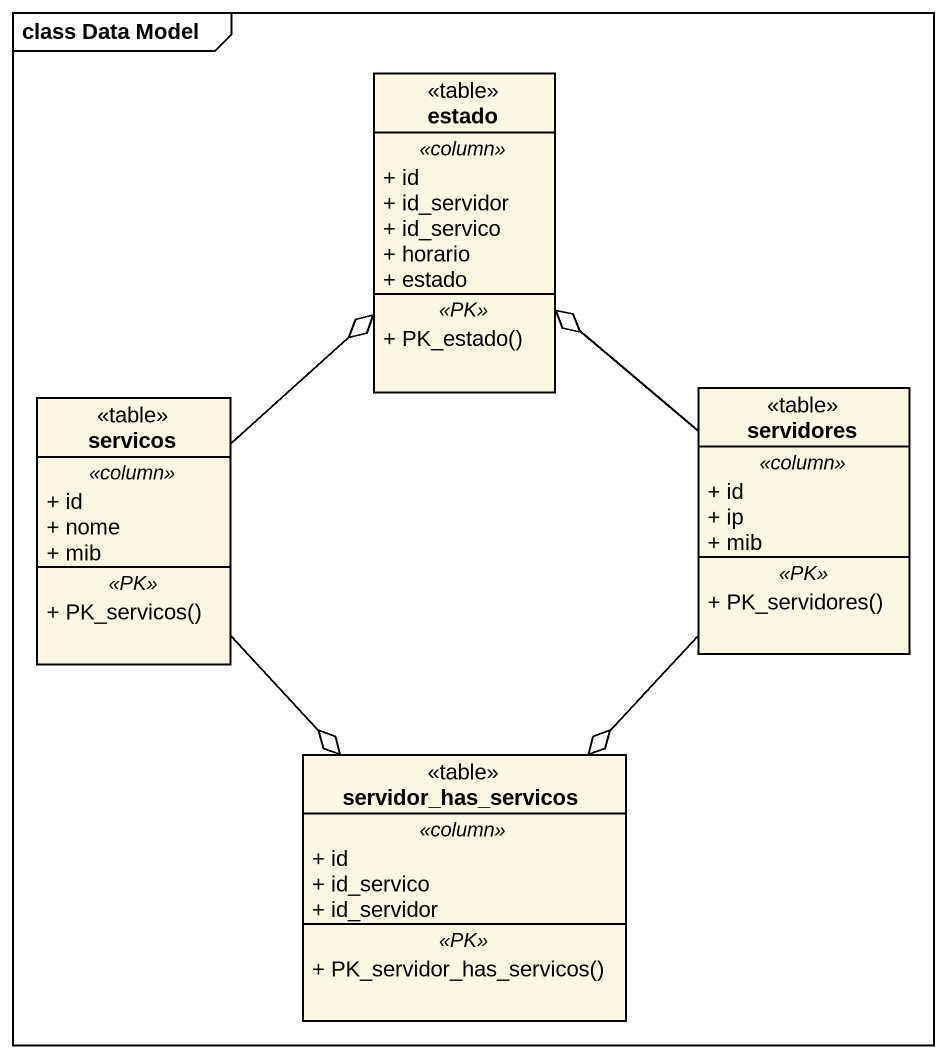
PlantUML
@startuml
mainframe class Data Model
hide circle
hide empty members
skinparam classAttributeIconSize 0
class estado <<table>> {
  .. <<column>> ..
  + id
  + id_servidor
  + id_servico
  + horario
  + estado
  .. <<PK>> ..
  + PK_estado()
}
class servicos <<table>> {
  .. <<column>> ..
  + id
  + nome
  + mib
  .. <<PK>> ..
  + PK_servicos()
}
class servidores <<table>> {
  .. <<column>> ..
  + id
  + ip
  + mib
  .. <<PK>> ..
  + PK_servidores()
}
class servidor_has_servicos <<table>> {
  .. <<column>> ..
  + id
  + id_servico
  + id_servidor
  .. <<PK>> ..
  + PK_servidor_has_servicos()
}
servicos -up-o estado
servicos --o servidor_has_servicos
servidores -up-o estado
servidores --o servidor_has_servicos
@enduml
